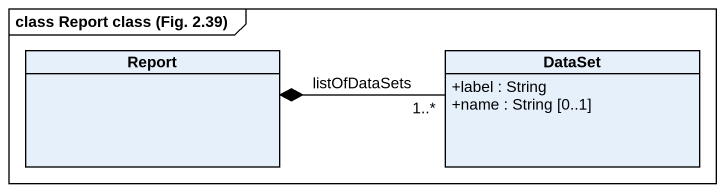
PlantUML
@startuml
mainframe class Report class (Fig. 2.39)
hide circle
hide empty members
skinparam classAttributeIconSize 0
class Report
class DataSet {
  +label : String
  +name : String [0..1]
}
Report *-right- "1..*" DataSet : listOfDataSets
@enduml
